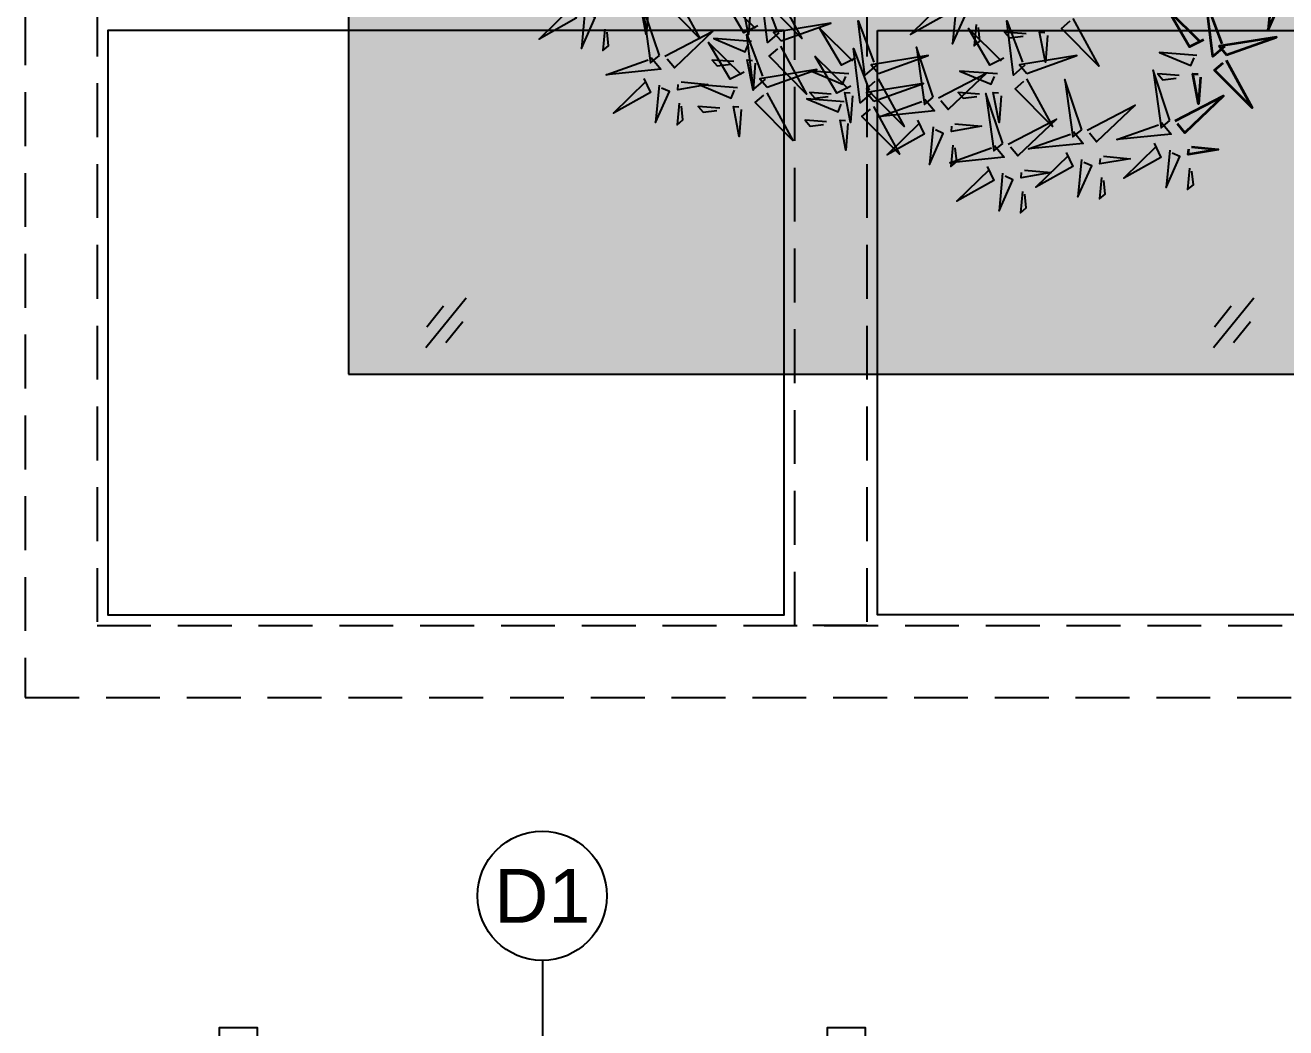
# Model space of a CAD drawing. Header units: millimetres. Extents: x -2842 to 116137, y -21481 to 17561.
# Drawn here: x 3610 to 5365, y 4745 to 6141 of the extents above; entities that cross this region are included whole.
import ezdxf
from ezdxf.enums import TextEntityAlignment as Align

# ---------------------------------------------------------------- set-up
doc = ezdxf.new("R2010")
doc.units = ezdxf.units.MM
doc.header["$LTSCALE"] = 150
doc.linetypes.add('DASHED', pattern=[0.75, 0.5, -0.25])
for name, color, linetype in [('ad-Door', 11, 'Continuous'), ('ad-Elevation 10', 8, 'Continuous'), ('ad-Furniture', 8, 'Continuous'), ('ad-Text Main_Door&window Label', 7, 'Continuous')]:
    doc.layers.add(name, color=color, linetype=linetype)
doc.layers.add('ad-Glass Sectionline', color=140, linetype='Continuous', true_color=0x00bfff)
doc.layers.add('ad-Landscape', color=7, linetype='Continuous', true_color=0x007f00)
doc.layers.add('ad-Landscape 2', color=7, linetype='Continuous', lineweight=35, true_color=0x264c00)
doc.styles.add('New Text Style', font='arial.ttf', dxfattribs={"height": 100})

# ---------------------------------------------------------------- blocks, each defined once
blk = doc.blocks.new('bamboo')
at = {"layer": 'ad-Landscape'}
for points in [[(-513.8, -908.1), (-547.7, -937.2), (-567.2, -777.3), (-521, -899.6)], [(-822.9, -784.4), (-746.5, -924.8), (-856.8, -813.5), (-831.4, -791.7)], [(-575.6, -887.6), (-616.8, -908.3), (-679.8, -800.6), (-584, -894.9)], [(-522.5, -784.4), (-446.1, -924.8), (-556.4, -813.5), (-531, -791.7)], [(-37.9, -810.4), (-18.1, -852), (-127, -912.8), (-30.8, -819)], [(-1130.1, -824), (-1110.3, -865.6), (-1219.3, -926.5), (-1123, -832.6)], [(-1084.5, -844.3), (-1095, -954.4), (-1054.5, -863.1), (-1077.3, -852.9)], [(-898, -834.2), (-904, -913), (-921, -824.6), (-905.3, -825.7)], [(-865.6, -975.2), (-915, -827.6), (-891.5, -996.5), (-865.6, -975.2)], [(-597.6, -834.2), (-603.6, -913), (-620.7, -824.6), (-604.9, -825.7)], [(7.8, -830.7), (-2.8, -940.7), (37.7, -849.4), (14.9, -839.3)], [(-507.7, -932.3), (-361.1, -879.9), (-529.5, -906.9), (-507.7, -932.3)], [(-227.1, -1003.5), (-261, -1032.7), (-280.5, -872.8), (-234.3, -995)], [(66.1, -883.9), (60.1, -946.8), (77.4, -932.6), (73.3, -892.5)], [(209.8, -1003.5), (175.9, -1032.7), (156.4, -872.8), (202.6, -995)], [(351.2, -866.2), (427.7, -1006.6), (317.3, -895.4), (342.8, -873.5)], [(-1026.1, -897.6), (-1032.1, -960.5), (-1014.9, -946.3), (-1019, -906.2)], [(-849.9, -976.7), (-708, -903.2), (-821.4, -1011.2), (-842.8, -985.4)], [(-594.9, -933.7), (-705.2, -925.4), (-613.1, -964), (-603.4, -940.9)], [(-554.7, -1044.4), (-588.6, -1073.6), (-608.1, -913.7), (-562, -1036)], [(-288.9, -983), (-330, -1003.7), (-393.1, -896), (-297.3, -990.3)], [(148, -983), (106.8, -1003.7), (43.8, -896), (139.5, -990.3)], [(213.1, -911.3), (150.1, -906.6), (164.7, -923.5), (204.7, -918.6)], [(276.1, -916), (270.1, -994.8), (253.1, -906.4), (268.9, -907.6)], [(-616.5, -1023.9), (-657.7, -1044.6), (-720.8, -936.9), (-625, -1031.2)], [(-508.9, -948), (-432.5, -1088.4), (-542.8, -977.2), (-517.4, -955.3)], [(-240.7, -1085.3), (-274.6, -1114.5), (-294.1, -954.6), (-248, -1076.9)], [(-60.1, -1097.9), (-109.5, -950.3), (-85.9, -1119.2), (-60.1, -1097.9)], [(-889.9, -980.8), (-861.5, -1015.3), (-1021.7, -1031.5), (-898.6, -987.9)], [(-647, -993.1), (-710, -988.4), (-695.4, -1005.3), (-655.5, -1000.4)], [(-584, -997.8), (-590, -1076.6), (-607, -988.2), (-591.3, -989.4)], [(-302.5, -1064.9), (-343.7, -1085.5), (-406.8, -977.8), (-311, -1072.1)], [(-221, -1027.7), (-74.4, -975.4), (-242.8, -1002.3), (-221, -1027.7)], [(215.9, -1027.7), (362.5, -975.4), (194.1, -1002.3), (215.9, -1027.7)], [(715.7, -974.6), (605.5, -966.3), (697.6, -1004.9), (707.3, -981.8)], [(-548.6, -1068.6), (-402.1, -1016.3), (-570.5, -1043.2), (-548.6, -1068.6)], [(-308.2, -1029.1), (-418.5, -1020.8), (-326.4, -1059.4), (-316.7, -1036.4)], [(-44.4, -1099.5), (97.5, -1025.9), (-15.9, -1134), (-37.3, -1108.1)], [(128.7, -1029.1), (18.4, -1020.8), (110.5, -1059.4), (120.2, -1036.4)], [(636.2, -1166.1), (586.8, -1018.5), (610.3, -1187.4), (636.2, -1166.1)], [(663.7, -1034), (600.7, -1029.3), (615.2, -1046.2), (655.2, -1041.3)], [(-911.7, -1042.2), (-891.9, -1083.8), (-1000.8, -1144.6), (-904.6, -1050.8)], [(-866, -1062.5), (-876.5, -1172.5), (-836.1, -1081.2), (-858.9, -1071.1)], [(-801.6, -1052.8), (-723, -1060.4), (-811.7, -1075.7), (-810.2, -1059.9)], [(-635.9, -1070), (-746.1, -1061.7), (-654, -1100.3), (-644.4, -1077.3)], [(-234.6, -1109.5), (-88.1, -1057.2), (-256.5, -1084.1), (-234.6, -1109.5)], [(-222.2, -1043.5), (-145.8, -1183.9), (-256.1, -1072.6), (-230.7, -1050.8)], [(214.7, -1043.5), (291.1, -1183.9), (180.8, -1072.6), (206.2, -1050.8)], [(376.8, -1193.4), (327.4, -1045.8), (350.9, -1214.7), (376.8, -1193.4)], [(-549.8, -1084.4), (-473.4, -1224.8), (-583.8, -1113.5), (-558.3, -1091.7)], [(-321.9, -1110.9), (-432.1, -1102.7), (-340, -1141.2), (-330.3, -1118.2)], [(-360.3, -1088.6), (-423.3, -1083.8), (-408.7, -1100.8), (-368.8, -1095.8)], [(-297.3, -1093.3), (-303.3, -1172), (-320.3, -1083.6), (-304.5, -1084.8)], [(-84.4, -1103.5), (-56, -1138), (-216.2, -1154.2), (-93.1, -1110.6)], [(76.6, -1088.6), (13.6, -1083.8), (28.1, -1100.8), (68.1, -1095.8)], [(144.7, -1234.3), (95.3, -1086.7), (118.8, -1255.6), (144.7, -1234.3)], [(139.6, -1093.3), (133.6, -1172), (116.6, -1083.6), (132.3, -1084.8)], [(-807.6, -1115.7), (-813.6, -1178.6), (-796.4, -1164.4), (-800.5, -1124.4)], [(-687.9, -1129.5), (-751, -1124.7), (-736.4, -1141.7), (-696.4, -1136.8)], [(-624.9, -1134.2), (-630.9, -1213), (-648, -1124.6), (-632.2, -1125.7)], [(-235.8, -1125.3), (-159.4, -1265.7), (-269.7, -1154.4), (-244.3, -1132.6)], [(392.5, -1194.9), (534.4, -1121.4), (420.9, -1229.4), (399.6, -1203.5)], [(-373.9, -1170.4), (-436.9, -1165.7), (-422.4, -1182.6), (-382.4, -1177.7)], [(-310.9, -1175.1), (-316.9, -1253.9), (-334, -1165.5), (-318.2, -1166.6)], [(-106.2, -1164.9), (-86.3, -1206.5), (-195.3, -1267.4), (-99.1, -1173.5)], [(-60.5, -1185.2), (-71, -1295.3), (-30.6, -1204), (-53.4, -1193.8)], [(3.9, -1175.6), (82.5, -1183.2), (-6.2, -1198.4), (-4.7, -1182.7)], [(160.4, -1235.8), (302.3, -1162.3), (188.8, -1270.3), (167.5, -1244.4)], [(611.8, -1171.7), (640.3, -1206.2), (480.1, -1222.4), (603.2, -1178.8)], [(352.4, -1199), (380.9, -1233.5), (220.7, -1249.7), (343.8, -1206.1)], [(120.3, -1239.9), (148.8, -1274.4), (-11.4, -1290.6), (111.7, -1247)], [(-2.1, -1238.5), (-8.1, -1301.4), (9.1, -1287.1), (5, -1247.1)], [(330.7, -1260.4), (350.5, -1301.9), (241.6, -1362.8), (337.8, -1269)], [(590.1, -1233.1), (609.9, -1274.7), (501, -1335.5), (597.2, -1241.7)], [(635.8, -1253.4), (625.3, -1363.4), (665.7, -1272.1), (642.9, -1262)], [(376.4, -1280.6), (365.9, -1390.7), (406.3, -1299.4), (383.5, -1289.3)], [(440.8, -1271), (519.4, -1278.6), (430.7, -1293.8), (432.2, -1278.1)], [(98.6, -1301.3), (118.4, -1342.9), (9.5, -1403.7), (105.7, -1309.9)], [(144.3, -1321.5), (133.8, -1431.6), (174.2, -1340.3), (151.4, -1330.2)], [(208.7, -1311.9), (287.3, -1319.5), (198.6, -1334.7), (200.1, -1319)], [(434.8, -1333.9), (428.8, -1396.8), (446, -1382.6), (441.9, -1342.5)], [(694.2, -1306.6), (688.2, -1369.5), (705.4, -1355.3), (701.3, -1315.3)], [(202.7, -1374.8), (196.7, -1437.7), (213.9, -1423.5), (209.8, -1383.4)]]:
    blk.add_lwpolyline(points, dxfattribs=at)
at = {"layer": 'ad-Landscape 2'}
for points in [[(936.1, -789.8), (925.6, -899.8), (966.1, -808.5), (943.2, -798.4)], [(735.1, -928.5), (693.9, -949.2), (630.8, -841.5), (726.6, -935.8)], [(796.9, -949), (763, -978.1), (743.5, -818.2), (789.6, -940.5)], [(803, -973.2), (949.5, -920.8), (781.1, -947.8), (803, -973.2)], [(801.8, -988.9), (878.2, -1129.3), (767.9, -1018.1), (793.3, -996.2)], [(726.7, -1038.7), (720.7, -1117.5), (703.7, -1029.1), (719.4, -1030.3)], [(651.9, -1167.6), (793.8, -1094.1), (680.3, -1202.1), (659, -1176.3)], [(700.2, -1243.7), (778.8, -1251.3), (690.1, -1266.6), (691.6, -1250.8)]]:
    blk.add_lwpolyline(points, dxfattribs=at)
blk = doc.blocks.new('zw$EEF9')
at = {"layer": 'ad-Glass Sectionline'}
for points in [[(-28.2, -34.6), (28.2, 34.6)], [(-26.8, -5.8), (-3.4, 23.4)], [(-0.3, -27.4), (23.6, 1.4)]]:
    blk.add_lwpolyline(points, dxfattribs=at)
blk = doc.blocks.new('zw$3ABB')
at = {"layer": 'ad-Elevation 10', "linetype": 'DASHED'}
for points in [[(0, -2980), (3365, -2980), (3365, 0), (0, 0)], [(100, -2880), (3265, -2880), (3265, -100), (100, -100)], [(1071.7, -100), (1171.7, -100), (1171.7, -2880), (1071.7, -2880)]]:
    blk.add_lwpolyline(points, close=True, dxfattribs=at)
at = {"layer": 'ad-Glass Sectionline', "transparency": 33554585}
for points in [[(1056.7, -2051.7), (115, -2051.7), (115, -2865), (1056.7, -2865)], [(1186.7, -2051.7), (2178.3, -2051.7), (2178.3, -2865), (1186.7, -2865)]]:
    blk.add_lwpolyline(points, close=True, dxfattribs=at)
for p in [(585.8, -2458.3), (1682.5, -2458.3)]:
    blk.add_blockref('zw$EEF9', p)
blk = doc.blocks.new('zw$DAD3')
at = {"true_color": 0x7f5f3f, "transparency": 33554610}
h = blk.add_hatch(dxfattribs=at)
h.set_pattern_fill('DOTS', color=37, scale=20, angle=360)
h.set_pattern_definition([(360, (-800139.518, 271344.397), (15.875, 31.75), [0, -31.75])])
h.paths.add_polyline_path([(450, -2530), (2915, -2530), (2915, -450), (450, -450)])
at = {"layer": 'ad-Elevation 10'}
blk.add_lwpolyline([(450, -2530), (2915, -2530), (2915, -450), (450, -450)], close=True, dxfattribs=at)
blk.add_blockref('zw$3ABB', (0, 0))
at = {"layer": 'ad-Landscape', "linetype": 'Continuous', "xscale": 0.473259546584505, "yscale": 0.473259546584505, "zscale": 0.473259546584505}
blk.add_blockref('bamboo', (1292.6, -1624.9), dxfattribs=at)
blk = doc.blocks.new('zw$66EE')
at = {"layer": 'ad-Furniture', "rotation": 359.9999999999997}
blk.add_blockref('zw$DAD3', (3610, 8185), dxfattribs=at)
blk = doc.blocks.new('*U636180')
for p, q in [((-8.3, -111.1), (-41.7, -111.1)), ((-25, -127.8), (-25, -94.4)), ((-811.3, -760.8), (-796.4, -775.7)), ((-746.2, -826), (-761.1, -811.1))]:
    blk.add_line(p, q)
for points in [[(-1150, -100), (-1150, -50), (-1128.6, -50), (-1128.6, -35.7), (-1128.6, 0), (-1200, 0), (-1200, -100)], [(-50, -100), (0, -100), (0, 0), (-71.4, 0), (-71.4, -35.7), (-71.4, -50), (-50, -50)], [(-50, -100), (-130.8, -180.8), (-166.2, -145.5), (-85.4, -64.6)], [(-130.8, -180.8), (-747, -797), (-782.4, -761.6), (-166.2, -145.5)], [(-827.8, -877.8), (-747, -797), (-782.4, -761.6), (-863.2, -842.5)]]:
    blk.add_lwpolyline(points, close=True)
for points in [[(-808.2, -787.5), (-835.7, -760), (-772.9, -697.2), (-765, -705), (-822, -773.7)], [(-772.8, -822.8), (-745.4, -850.3), (-682.5, -787.5), (-690.4, -779.7), (-759, -836.7)]]:
    blk.add_lwpolyline(points)
blk.add_circle((-25, -111.1), 11.1)
at = {"color": 8, "linetype": 'DASHED', "lineweight": 0}
blk.add_arc((-93.1, -153.1), 1047.4, 178.1881, 271.8119, dxfattribs=at)
at = {"layer": 'ad-Text Main_Door&window Label'}
blk.add_line((-600, 125), (-600, -230), dxfattribs=at)
blk.add_circle((-600.3, 245), 120, dxfattribs=at)
at = {"layer": 'ad-Text Main_Door&window Label', "style": 'New Text Style'}
blk.add_attdef('D1', text='', height=100, dxfattribs=at).set_placement((-600.3, 245), align=Align.MIDDLE_CENTER)
blk = doc.blocks.new('zw$6266')
at = {"layer": 'ad-Door', "ltscale": 5, "xscale": 0.7499999997027537, "yscale": 0.7499999997027537, "zscale": 0.7499999997027537}
blk.add_blockref('*U636180', (4780, 4745), dxfattribs=at).add_auto_attribs({'D1': 'D1'})
blk = doc.blocks.new('1625_West Villa')
at = {"layer": 'ad-Furniture'}
blk.add_blockref('zw$66EE', (0, 0), dxfattribs=at)
blk.add_blockref('zw$6266', (0, 0))

msp = doc.modelspace()

# ---------------------------------------------------------------- block references
msp.add_blockref('1625_West Villa', (0, 0))

doc.saveas('drawing.dxf')
